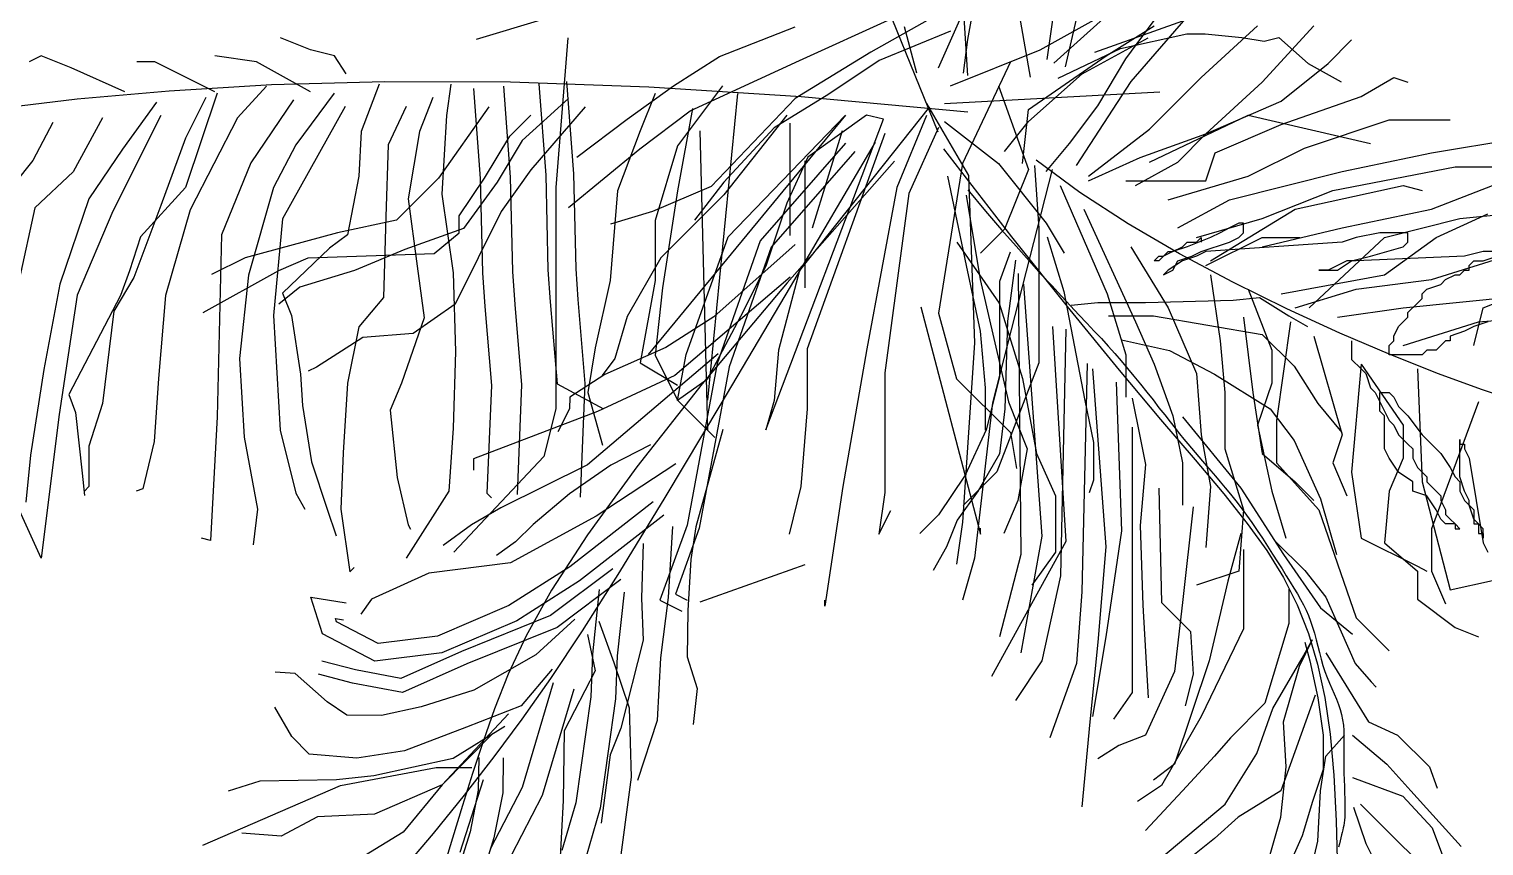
# Model space of a CAD drawing. Header units: millimetres. Extents: x 11966 to 133335, y 1756 to 88592.
# Drawn here: x 35657 to 38017, y 22601 to 23926 of the extents above; entities that cross this region are included whole.
import ezdxf

# ---------------------------------------------------------------- set-up
doc = ezdxf.new("R2010")
doc.units = ezdxf.units.MM

# ---------------------------------------------------------------- blocks, each defined once
blk = doc.blocks.new('A$C4FB75ABC')
at = {"color": 72}
for p, q in [((2.895, 2.333), (3.0976, 2.5149)), ((2.8572, 2.31), (2.8299, 2.4666)), ((2.1827, 2.4393), (1.9579, 2.3712)), ((2.7686, 2.4461), (2.755, 2.3712)), ((3.0123, 2.3401), (3.0962, 2.4544)), ((2.7073, 2.4121), (2.5983, 2.3508)), ((2.7083, 2.3255), (2.7471, 2.4129)), ((2.7559, 2.3132), (2.7489, 2.4244)), ((2.8844, 2.3387), (2.8963, 2.4222)), ((2.9619, 2.3506), (3.1289, 2.4102)), ((2.353, 2.344), (2.4757, 2.3917)), ((2.4825, 2.3372), (2.6324, 2.4053)), ((2.7277, 2.3849), (2.6119, 2.3372)), ((2.6324, 2.4053), (2.7073, 2.2214)), ((2.6732, 2.3168), (2.6528, 2.3917)), ((2.8733, 2.3546), (2.9607, 2.4032)), ((2.9142, 2.3268), (2.9321, 2.4043)), ((2.9801, 2.3449), (3.0578, 2.3935)), ((3.0207, 2.3031), (3.1093, 2.4053)), ((3.1344, 2.3096), (3.2259, 2.3934)), ((3.2335, 2.302), (3.3174, 2.3934)), ((1.6891, 2.3546), (1.6405, 2.3741)), ((2.1065, 2.3741), (2.087, 2.1315)), ((2.755, 2.3712), (2.7482, 2.3168)), ((2.9413, 2.3158), (3.0481, 2.3741)), ((3.0036, 2.3566), (3.111, 2.3804)), ((3.111, 2.3804), (3.1408, 2.3804)), ((3.1408, 2.3804), (3.2005, 2.3745)), ((3.2005, 2.3745), (3.2363, 2.3685)), ((3.2363, 2.3685), (3.2601, 2.3745)), ((3.2601, 2.3745), (3.3079, 2.3327)), ((3.3403, 2.3324), (3.3784, 2.3706)), ((1.2522, 2.3449), (1.2328, 2.3352)), ((1.3008, 2.3255), (1.2522, 2.3449)), ((1.6017, 2.3352), (1.5337, 2.3449)), ((1.7279, 2.3449), (1.6891, 2.3546)), ((1.7473, 2.3158), (1.7279, 2.3449)), ((2.2781, 2.2963), (2.353, 2.344)), ((2.3054, 2.2555), (2.4825, 2.3372)), ((2.5983, 2.3508), (2.4757, 2.2759)), ((2.6119, 2.3372), (2.5302, 2.2827)), ((2.7277, 2.2964), (2.8733, 2.3546)), ((2.8539, 2.2576), (2.9801, 2.3449)), ((2.9022, 2.3089), (3.0036, 2.3566)), ((2.9666, 2.2638), (3.0123, 2.3401)), ((1.3881, 2.2867), (1.3008, 2.3255)), ((1.4367, 2.3352), (1.4075, 2.3352)), ((1.5337, 2.2867), (1.4367, 2.3352)), ((1.6891, 2.2867), (1.6017, 2.3352)), ((2.8248, 2.3352), (2.7471, 2.1703)), ((2.8539, 2.2382), (2.9413, 2.3158)), ((3.264, 2.2715), (3.3403, 2.3324)), ((3.3079, 2.3327), (3.3615, 2.3029)), ((1.6258, 2.2976), (1.4598, 2.2878)), ((1.6179, 2.2954), (1.5705, 2.2443)), ((1.8099, 2.3026), (1.6258, 2.2976)), ((1.8004, 2.299), (1.7712, 2.2224)), ((2.0136, 2.3019), (1.8099, 2.3026)), ((1.9171, 2.299), (1.9098, 2.248)), ((1.9536, 2.2917), (1.9646, 2.1459)), ((2.0023, 2.2954), (2.0134, 2.1483)), ((2.2382, 2.2942), (2.0136, 2.3019)), ((2.0597, 2.2997), (2.0708, 2.1511)), ((2.1047, 2.3031), (2.1159, 2.1533)), ((2.2032, 2.2419), (2.2781, 2.2963)), ((2.4852, 2.2785), (2.2382, 2.2942)), ((2.3575, 2.296), (2.2846, 2.199)), ((2.8054, 2.2964), (2.8539, 2.1606)), ((2.9321, 2.167), (3.0207, 2.3031)), ((3.0505, 2.2257), (3.1344, 2.3096)), ((3.142, 2.2181), (3.2335, 2.302)), ((3.3937, 2.2791), (3.447, 2.3096)), ((3.447, 2.3096), (3.4699, 2.302)), ((1.3106, 2.2744), (1.1767, 2.2586)), ((1.4598, 2.2878), (1.3106, 2.2744)), ((1.4391, 2.2699), (1.3844, 2.1933)), ((1.5376, 2.2844), (1.4866, 2.1313)), ((1.5194, 2.2771), (1.4866, 2.2115)), ((1.6617, 2.2735), (1.5924, 2.1714)), ((1.7274, 2.2844), (1.6654, 2.2006)), ((1.8879, 2.2771), (1.8661, 2.2224)), ((2.1078, 2.2759), (2.0328, 2.2078)), ((2.2482, 2.2839), (2.2239, 2.2232)), ((2.3818, 2.2839), (2.3332, 1.7863)), ((2.4757, 2.2759), (2.3394, 2.1329)), ((2.5302, 2.2827), (2.4416, 2.2282)), ((2.7559, 2.2536), (2.4852, 2.2785)), ((2.6889, 2.2673), (2.7568, 2.1509)), ((2.718, 2.2673), (3.0675, 2.2867)), ((3.142, 2.2181), (3.264, 2.2715)), ((3.264, 2.2334), (3.3937, 2.2791)), ((1.3515, 2.2443), (1.3041, 2.1568)), ((1.4464, 2.2479), (1.3687, 2.0927)), ((1.5705, 2.2443), (1.4939, 2.0948)), ((1.7456, 2.2626), (1.6435, 2.0802)), ((1.8442, 2.2626), (1.815, 2.2006)), ((1.9783, 2.2623), (1.8966, 2.1465)), ((1.9098, 2.248), (1.9025, 2.1203)), ((2.0124, 2.2146), (2.0465, 2.2487)), ((2.135, 2.2623), (2.0465, 2.1602)), ((2.2236, 2.1942), (2.3054, 2.2555)), ((2.5574, 2.2487), (2.2372, 1.8605)), ((2.3089, 2.2596), (2.2846, 2.1261)), ((2.462, 2.2487), (2.3599, 2.1193)), ((2.3667, 2.0512), (2.5574, 2.2487)), ((2.6937, 2.2623), (2.4825, 1.9967)), ((2.5915, 2.2487), (2.4961, 2.1806)), ((2.6187, 2.2419), (2.5915, 2.2487)), ((2.6889, 2.2479), (2.6404, 2.1315)), ((2.8442, 2.1703), (2.8539, 2.2576)), ((2.9208, 2.2029), (2.9666, 2.2638)), ((3.0505, 2.1724), (3.2106, 2.2486)), ((3.2106, 2.2486), (3.4089, 2.2029)), ((1.2713, 2.237), (1.2384, 2.175)), ((1.7712, 2.2224), (1.7675, 2.1495)), ((1.8661, 2.2224), (1.8478, 2.113)), ((2.1214, 2.1806), (2.2032, 2.2419)), ((2.2239, 2.2232), (2.1875, 2.1261)), ((2.3211, 2.2232), (2.3332, 1.7378)), ((2.4416, 2.2282), (2.3599, 2.1397)), ((2.428, 1.738), (2.6187, 2.2419)), ((2.4668, 2.2354), (2.4668, 2.0533)), ((2.5518, 2.2232), (2.5032, 2.0655)), ((2.7083, 2.2285), (2.6598, 2.1218)), ((2.718, 2.2382), (2.8054, 2.1703)), ((2.8151, 2.1897), (2.8539, 2.2382)), ((2.9513, 2.1495), (3.0505, 2.2257)), ((3.1572, 2.1876), (3.264, 2.2334)), ((3.3021, 2.1952), (3.4394, 2.241)), ((3.4394, 2.241), (3.5385, 2.241)), ((1.4866, 2.2115), (1.4464, 2.1021)), ((1.6654, 2.2006), (1.6289, 2.1313)), ((1.815, 2.2006), (1.8113, 2.0838)), ((1.9715, 2.1465), (2.0124, 2.2146)), ((2.0328, 2.2078), (1.992, 2.1397)), ((2.2846, 2.199), (2.2482, 2.0776)), ((2.5572, 2.203), (2.4187, 2.0449)), ((2.6056, 2.2048), (2.4676, 1.9701)), ((2.6209, 2.2188), (2.4948, 1.8695)), ((2.8827, 2.1571), (2.9208, 2.2029)), ((3.0352, 2.18), (3.142, 2.2181)), ((3.0962, 2.1724), (3.142, 2.2181)), ((3.508, 2.1876), (3.6453, 2.2105)), ((1.2384, 2.175), (1.18, 2.1021)), ((1.3844, 2.1933), (1.3297, 2.113)), ((2.1078, 2.0989), (2.2236, 2.1942)), ((2.5724, 2.1897), (2.4365, 2.0345)), ((2.4961, 2.1806), (2.462, 2.1057)), ((2.6368, 2.1742), (2.4628, 1.9766)), ((2.4911, 2.1747), (2.4911, 1.9684)), ((2.7162, 2.1941), (2.8268, 2.0511)), ((2.9375, 2.1232), (2.8667, 2.1755)), ((2.9513, 2.1419), (3.0352, 2.18)), ((3.0276, 2.1343), (3.0962, 2.1724)), ((3.142, 2.1419), (3.1572, 2.1876)), ((3.2106, 2.1495), (3.3021, 2.1952)), ((3.3631, 2.1571), (3.508, 2.1876)), ((1.3041, 2.1568), (1.2421, 2.0984)), ((1.5924, 2.1714), (1.5449, 2.0547)), ((1.7675, 2.1495), (1.7493, 2.0547)), ((2.0465, 2.1602), (1.9988, 2.0921)), ((2.0134, 2.1483), (2.017, 1.9949)), ((2.0708, 2.1511), (2.0745, 1.9975)), ((2.1159, 2.1533), (2.1196, 1.9995)), ((2.7471, 2.1703), (2.7083, 1.9277)), ((2.7225, 2.1495), (2.753, 2.0047)), ((2.7568, 2.1509), (2.7666, 1.8792)), ((2.8927, 2.1606), (2.7957, 1.7822)), ((2.8054, 2.1703), (2.883, 2.0733)), ((2.8539, 2.1606), (2.8151, 2.0636)), ((2.864, 2.167), (2.8708, 2.0648)), ((3.081, 2.1114), (3.2106, 2.1495)), ((3.1801, 2.1114), (3.3631, 2.1571)), ((3.3479, 2.1266), (3.5462, 2.1648)), ((3.5462, 2.1648), (3.6377, 2.1648)), ((1.2522, 1.53), (0.9707, 2.1412)), ((1.4866, 2.1313), (1.4136, 2.051)), ((1.6289, 2.1313), (1.5887, 1.989)), ((1.8966, 2.1465), (1.8285, 2.0784)), ((1.9306, 2.0852), (1.9715, 2.1465)), ((1.992, 2.1397), (1.9375, 2.0648)), ((1.9646, 2.1459), (1.9682, 1.9927)), ((2.087, 2.1315), (2.087, 1.7725)), ((2.1875, 2.1261), (2.1754, 1.9805)), ((2.3394, 2.1329), (2.244, 2.0921)), ((2.2846, 2.1261), (2.2604, 1.9684)), ((2.3599, 2.1397), (2.3122, 2.0784)), ((2.6404, 2.1315), (2.5918, 1.8695)), ((2.7555, 2.1274), (2.7844, 2.0931)), ((2.9056, 2.1343), (2.9818, 1.9589)), ((3.0123, 2.1419), (3.142, 2.1419)), ((3.2335, 2.0809), (3.3479, 2.1266)), ((3.2869, 2.0961), (3.4623, 2.1343)), ((3.4623, 2.1343), (3.4928, 2.1266)), ((3.508, 2.0961), (3.6072, 2.1343)), ((1.3297, 2.113), (1.2822, 1.9744)), ((1.4464, 2.1021), (1.4026, 1.9854)), ((1.8478, 2.113), (1.8624, 2.0036)), ((1.9025, 2.1203), (1.9208, 1.9927)), ((2.3599, 2.1193), (2.2577, 2.0172)), ((2.462, 2.1057), (2.428, 2.0035)), ((2.6598, 2.1218), (2.6209, 1.8307)), ((2.753, 2.119), (2.7759, 1.9818)), ((3.0158, 2.0725), (2.9375, 2.1232)), ((3.0962, 2.0657), (3.1801, 2.1114)), ((1.2421, 2.0984), (1.2165, 1.9817)), ((1.3687, 2.0927), (1.3105, 1.9569)), ((1.4939, 2.0948), (1.4537, 1.9562)), ((1.6435, 2.0802), (1.6289, 1.9234)), ((1.8285, 2.0784), (1.7331, 2.058)), ((1.8113, 2.0838), (1.8077, 1.9526)), ((1.9988, 2.0921), (1.9238, 1.9422)), ((1.9306, 2.058), (1.9306, 2.0852)), ((2.244, 2.0921), (2.1759, 2.0716)), ((2.2482, 2.0776), (2.2482, 1.9805)), ((2.7844, 2.0931), (2.8104, 2.0628)), ((2.9437, 2.0961), (3.0276, 1.9132)), ((3.1267, 2.0504), (3.2335, 2.0809)), ((3.1496, 2.0123), (3.2869, 2.0961)), ((3.3631, 2.0657), (3.508, 2.0961)), ((3.4318, 2.0504), (3.5538, 2.0809)), ((3.5157, 2.0504), (3.5996, 2.0885)), ((3.5538, 2.0809), (3.6301, 2.0885)), ((1.5449, 2.0547), (1.5376, 1.7593)), ((1.7331, 2.058), (1.5832, 2.0172)), ((1.7493, 2.0547), (1.7201, 2.0328)), ((1.9375, 2.0648), (1.8421, 2.0308)), ((1.8898, 2.024), (1.9306, 2.058)), ((2.8151, 2.0636), (2.7763, 2.0248)), ((2.8104, 2.0628), (2.8339, 2.0359)), ((2.8708, 2.0648), (2.8708, 1.8469)), ((2.883, 2.0733), (2.9122, 2.0248)), ((3.0992, 2.0238), (3.0158, 2.0725)), ((3.1649, 2.058), (3.1496, 2.0504)), ((3.1801, 2.0657), (3.1649, 2.058)), ((3.1954, 2.0733), (3.1801, 2.0657)), ((3.203, 2.0733), (3.1954, 2.0733)), ((3.1954, 2.0504), (3.203, 2.058)), ((3.203, 2.058), (3.203, 2.0733)), ((3.2335, 2.0352), (3.3631, 2.0657)), ((3.4242, 2.058), (3.386, 2.0504)), ((3.4699, 2.058), (3.4242, 2.058)), ((3.4699, 2.0428), (3.4699, 2.058)), ((1.4136, 2.051), (1.3953, 1.9963)), ((1.7201, 2.0328), (1.6435, 1.9598)), ((1.8421, 2.0308), (1.7603, 1.9967)), ((2.2985, 1.8605), (2.3667, 2.0512)), ((2.4756, 2.0387), (2.3438, 1.9217)), ((2.4187, 2.0449), (2.3489, 1.8456)), ((2.4365, 2.0345), (2.3686, 1.8404)), ((2.7378, 2.0428), (2.8064, 1.9437)), ((2.8268, 2.0511), (2.9214, 1.9326)), ((2.8339, 2.0359), (2.8551, 2.0121)), ((2.8844, 2.0512), (2.9117, 1.9627)), ((3.02, 2.0352), (3.081, 1.9361)), ((3.1115, 2.0352), (3.0886, 2.0275)), ((3.0886, 2.0275), (3.1039, 2.0352)), ((3.1039, 2.0352), (3.1115, 2.0428)), ((3.1496, 2.0504), (3.1115, 2.0352)), ((3.1115, 2.0428), (3.1267, 2.0428)), ((3.1267, 2.0428), (3.1344, 2.0504)), ((3.1344, 2.0504), (3.1344, 2.0428)), ((3.1344, 2.0275), (3.1801, 2.0428)), ((3.142, 2.0047), (3.2335, 2.0504)), ((3.3631, 2.0428), (3.142, 2.0275)), ((3.1801, 2.0428), (3.1954, 2.0504)), ((3.2335, 2.0504), (3.2945, 2.0504)), ((3.3098, 1.9361), (3.4318, 2.0504)), ((3.386, 2.0504), (3.3631, 2.0428)), ((3.4089, 2.0199), (3.4623, 2.0352)), ((3.4318, 1.9894), (3.5157, 2.0504)), ((3.4623, 2.0352), (3.4699, 2.0428)), ((1.5832, 2.0172), (1.5287, 1.9899)), ((1.6377, 1.9967), (1.6854, 2.0172)), ((1.6854, 2.0172), (1.8898, 2.024)), ((2.2577, 2.0172), (2.2032, 1.9218)), ((2.8244, 2.0263), (2.8071, 1.979)), ((2.833, 2.0134), (2.8201, 1.9144)), ((2.8551, 2.0121), (2.8744, 1.9909)), ((3.0581, 2.0123), (3.0657, 2.0199)), ((3.0657, 2.0123), (3.0581, 2.0123)), ((3.0734, 2.0199), (3.0657, 2.0123)), ((3.0657, 2.0199), (3.0734, 2.0199)), ((3.0734, 2.0199), (3.081, 2.0275)), ((3.0886, 2.0275), (3.0734, 2.0199)), ((3.081, 2.0275), (3.0886, 2.0275)), ((3.1039, 2.0123), (3.081, 1.9971)), ((3.0886, 1.9971), (3.0962, 2.0123)), ((3.0962, 2.0123), (3.1191, 2.0199)), ((3.1858, 1.9776), (3.0992, 2.0238)), ((3.1267, 2.0199), (3.1039, 2.0123)), ((3.1191, 2.0199), (3.1344, 2.0275)), ((3.142, 2.0275), (3.1267, 2.0199)), ((3.3708, 2.0123), (3.3555, 2.0047)), ((3.3555, 1.9971), (3.3784, 2.0123)), ((3.386, 2.0123), (3.3708, 2.0123)), ((3.3784, 2.0123), (3.4089, 2.0199)), ((3.5614, 2.0199), (3.386, 2.0123)), ((3.508, 1.9818), (3.6529, 2.0275)), ((3.5919, 2.0275), (3.5614, 2.0199)), ((3.5691, 2.0047), (3.5767, 2.0123)), ((3.5767, 2.0123), (3.5919, 2.0123)), ((3.6453, 2.0275), (3.5919, 2.0275)), ((3.5919, 2.0123), (3.6148, 2.0199)), ((1.4026, 1.9854), (1.3698, 1.9307)), ((1.3953, 1.9963), (1.3807, 1.9562)), ((1.5151, 1.9286), (1.6377, 1.9967)), ((1.5887, 1.989), (1.5741, 1.8541)), ((1.7603, 1.9967), (1.6718, 1.9695)), ((1.8624, 2.0036), (1.8734, 1.9197)), ((1.9208, 1.9927), (1.9244, 1.865)), ((1.9682, 1.9927), (1.9719, 1.938)), ((2.017, 1.9949), (2.0206, 1.9417)), ((2.0745, 1.9975), (2.0779, 1.946)), ((2.1196, 1.9995), (2.1229, 1.9495)), ((2.4673, 1.986), (2.2802, 1.8264)), ((2.428, 2.0035), (2.3871, 1.9218)), ((2.4825, 1.9967), (2.4484, 1.8673)), ((2.753, 2.0047), (2.7759, 1.898)), ((2.8373, 1.9919), (2.8416, 1.5357)), ((2.8744, 1.9909), (2.8918, 1.9721)), ((3.081, 1.9971), (3.0734, 1.9894)), ((3.0734, 1.9894), (3.0886, 1.9971)), ((3.1496, 1.9894), (3.1649, 1.8827)), ((3.264, 1.9589), (3.4318, 1.9894)), ((3.3403, 1.9971), (3.325, 1.9971)), ((3.325, 1.9971), (3.3555, 1.9971)), ((3.3555, 2.0047), (3.3403, 1.9971)), ((3.5309, 1.9818), (3.5462, 1.9894)), ((3.5462, 1.9894), (3.5538, 1.9894)), ((3.5538, 1.9894), (3.5614, 1.9971)), ((3.5614, 1.9971), (3.5691, 1.9971)), ((3.5691, 1.9971), (3.5691, 2.0047)), ((1.2822, 1.9744), (1.2567, 1.8358)), ((1.6718, 1.9695), (1.6377, 1.9422)), ((1.6435, 1.9598), (1.6581, 1.9234)), ((2.1754, 1.9805), (2.1511, 1.8713)), ((2.2482, 1.9805), (2.2239, 1.847)), ((2.2604, 1.9684), (2.2482, 1.8591)), ((2.4628, 1.9766), (2.3249, 1.8127)), ((2.4676, 1.9701), (2.3552, 1.7802)), ((2.7759, 1.9818), (2.8217, 1.7836)), ((2.8071, 1.979), (2.8071, 1.9015)), ((2.8459, 1.9747), (2.876, 1.5659)), ((2.8918, 1.9721), (2.9078, 1.955)), ((2.9117, 1.9627), (2.9458, 1.7856)), ((3.2732, 1.9345), (3.1858, 1.9776)), ((3.2106, 1.9666), (3.2488, 1.8675)), ((3.2869, 1.9361), (3.386, 1.9666)), ((3.386, 1.9666), (3.508, 1.9818)), ((3.4928, 1.9589), (3.5004, 1.9666)), ((3.5004, 1.9666), (3.5233, 1.9742)), ((3.5233, 1.9742), (3.5309, 1.9818)), ((3.5919, 1.9361), (3.7063, 1.9818)), ((1.3105, 1.9569), (1.2814, 1.7628)), ((1.3807, 1.9562), (1.2968, 1.7957)), ((1.4537, 1.9562), (1.4428, 1.8213)), ((1.8077, 1.9526), (1.7675, 1.9051)), ((1.9238, 1.9422), (1.8557, 1.8946)), ((1.9719, 1.938), (1.9828, 1.8103)), ((2.0206, 1.9417), (2.0317, 1.8114)), ((2.0779, 1.946), (2.0893, 1.8127)), ((2.1229, 1.9495), (2.1345, 1.8136)), ((2.6792, 1.9375), (2.7763, 1.5688)), ((2.8064, 1.9437), (2.8446, 1.8217)), ((2.9078, 1.955), (2.9225, 1.9395)), ((2.9225, 1.9395), (2.9361, 1.925)), ((2.9234, 1.9402), (2.9664, 1.9445)), ((2.9664, 1.9445), (3.0439, 1.9445)), ((2.9818, 1.9589), (3.0123, 1.8599)), ((3.0439, 1.9445), (3.186, 1.9488)), ((3.081, 1.9361), (3.1267, 1.8294)), ((3.186, 1.9488), (3.2291, 1.9531)), ((3.2291, 1.9531), (3.2764, 1.923)), ((3.3555, 1.9208), (3.4623, 1.9361)), ((3.4623, 1.9361), (3.6911, 1.9589)), ((3.4699, 1.9285), (3.4852, 1.9437)), ((3.4852, 1.9437), (3.4928, 1.9513)), ((3.4928, 1.9513), (3.4928, 1.9589)), ((3.5767, 1.8751), (3.5919, 1.9361)), ((3.5843, 1.9132), (3.8665, 1.9361)), ((1.3698, 1.9307), (1.3515, 1.7811)), ((1.6289, 1.9234), (1.6398, 1.7374)), ((1.6581, 1.9234), (1.6727, 1.8285)), ((1.8734, 1.9197), (1.8369, 1.814)), ((2.2032, 1.9218), (2.1827, 1.8537)), ((2.3438, 1.9217), (2.2657, 1.8718)), ((2.3871, 1.9218), (2.3326, 1.8197)), ((2.7083, 1.9277), (2.7374, 1.821)), ((2.8201, 1.9144), (2.8158, 1.7724)), ((2.9214, 1.9326), (3.0014, 1.8351)), ((2.9361, 1.925), (2.9489, 1.9114)), ((2.9837, 1.923), (3.0569, 1.923)), ((3.0276, 1.9132), (3.0581, 1.8446)), ((3.0569, 1.923), (3.2334, 1.8929)), ((3.203, 1.9208), (3.2182, 1.7989)), ((3.2793, 1.9132), (3.2564, 1.7531)), ((3.3593, 1.8951), (3.2732, 1.9345)), ((3.2764, 1.923), (3.3066, 1.9058)), ((3.4547, 1.9056), (3.4623, 1.9132)), ((3.4623, 1.9132), (3.4699, 1.9208)), ((3.4623, 1.8751), (3.5843, 1.9132)), ((3.4699, 1.9208), (3.4699, 1.9285)), ((3.5996, 1.9132), (3.5767, 1.9056)), ((1.7675, 1.9051), (1.7493, 1.814)), ((1.8557, 1.8946), (1.7739, 1.8878)), ((2.7759, 1.898), (2.7836, 1.8065)), ((2.8071, 1.9015), (2.8071, 1.8241)), ((2.8933, 1.9058), (2.9148, 1.5573)), ((2.9148, 1.9015), (2.9062, 1.5013)), ((2.9489, 1.9114), (2.9609, 1.8985)), ((2.9609, 1.8985), (2.9724, 1.8861)), ((3.2334, 1.8929), (3.285, 1.8413)), ((3.3174, 1.8903), (3.3631, 1.7303)), ((3.4421, 1.8597), (3.3593, 1.8951)), ((3.447, 1.8903), (3.4547, 1.9056)), ((3.447, 1.8827), (3.447, 1.8903)), ((3.5614, 1.898), (3.5385, 1.8903)), ((3.5385, 1.8903), (3.5385, 1.8827)), ((3.5767, 1.9056), (3.5614, 1.898)), ((1.7739, 1.8878), (1.699, 1.8401)), ((1.9244, 1.865), (1.9208, 1.741)), ((2.1511, 1.8713), (2.1389, 1.7985)), ((2.2657, 1.8718), (2.167, 1.8279)), ((2.4484, 1.8673), (2.4416, 1.7856)), ((2.4948, 1.8695), (2.4948, 1.7725)), ((2.5918, 1.8695), (2.553, 1.6464)), ((2.7666, 1.8792), (2.7471, 1.5882)), ((2.9724, 1.8861), (2.9834, 1.874)), ((2.9834, 1.874), (2.994, 1.862)), ((3.0052, 1.8843), (3.0827, 1.8671)), ((3.0827, 1.8671), (3.1559, 1.8284)), ((3.1649, 1.8827), (3.1725, 1.7989)), ((3.2488, 1.8675), (3.2488, 1.8141)), ((3.3784, 1.8827), (3.3784, 1.8522)), ((3.4394, 1.8751), (3.447, 1.8827)), ((3.4394, 1.8599), (3.4394, 1.8751)), ((3.5004, 1.8675), (3.4928, 1.8599)), ((3.5157, 1.8675), (3.5004, 1.8675)), ((3.5233, 1.8751), (3.5157, 1.8675)), ((3.5309, 1.8827), (3.5233, 1.8751)), ((3.5385, 1.8827), (3.5309, 1.8827)), ((1.5741, 1.8541), (1.5814, 1.7264)), ((2.3505, 1.8613), (2.1386, 1.6813)), ((2.1827, 1.8537), (2.1623, 1.8265)), ((2.2239, 1.847), (2.2846, 1.8106)), ((2.2482, 1.8591), (2.2846, 1.7863)), ((2.2849, 1.7856), (2.2985, 1.8605)), ((2.3489, 1.8456), (2.3004, 1.5838)), ((2.8708, 1.8469), (2.8027, 1.6699)), ((2.9492, 1.8456), (2.9406, 1.4755)), ((2.994, 1.862), (3.0045, 1.8499)), ((3.0045, 1.8499), (3.0149, 1.8377)), ((3.0123, 1.8599), (3.0123, 1.7913)), ((3.0581, 1.8446), (3.0886, 1.7608)), ((3.285, 1.8413), (3.3238, 1.781)), ((3.3784, 1.8522), (3.3937, 1.837)), ((3.3937, 1.8446), (3.3784, 1.6693)), ((3.3937, 1.8446), (3.4623, 1.7455)), ((3.4928, 1.8599), (3.4394, 1.8599)), ((3.5192, 1.829), (3.4421, 1.8597)), ((1.2567, 1.8358), (1.2348, 1.6973)), ((1.4428, 1.8213), (1.4355, 1.7191)), ((1.6727, 1.8285), (1.6763, 1.7775)), ((1.699, 1.8401), (1.6854, 1.8333)), ((2.167, 1.8279), (2.1099, 1.791)), ((2.2802, 1.8264), (2.1549, 1.7678)), ((2.3326, 1.8197), (2.2849, 1.7856)), ((2.3686, 1.8404), (2.32, 1.5785)), ((2.6209, 1.8307), (2.6209, 1.6367)), ((2.7374, 1.821), (2.8248, 1.7337)), ((2.8071, 1.8241), (2.7856, 1.738)), ((2.8446, 1.8217), (2.8674, 1.6998)), ((2.9578, 1.837), (2.9794, 1.5486)), ((3.0014, 1.8351), (3.0686, 1.7552)), ((3.0149, 1.8377), (3.0253, 1.8251)), ((3.0253, 1.8251), (3.0358, 1.8122)), ((3.1267, 1.8294), (3.1344, 1.7303)), ((3.1559, 1.8284), (3.2463, 1.7724)), ((3.3937, 1.837), (3.4013, 1.8294)), ((3.4013, 1.8294), (3.4089, 1.8065)), ((3.4852, 1.837), (3.4928, 1.6541)), ((3.5892, 1.8034), (3.5192, 1.829)), ((1.2968, 1.7957), (1.3078, 1.7665)), ((1.7493, 1.814), (1.742, 1.7009)), ((1.8369, 1.814), (1.8186, 1.7702)), ((1.9828, 1.8103), (1.9755, 1.6352)), ((2.0317, 1.8114), (2.0243, 1.6332)), ((2.0893, 1.8127), (2.1647, 1.7725)), ((2.1345, 1.8136), (2.1268, 1.6289)), ((2.1389, 1.7985), (2.1632, 1.7135)), ((2.3249, 1.8127), (2.2184, 1.678)), ((2.7836, 1.8065), (2.7836, 1.7379)), ((2.9966, 1.8154), (3.0052, 1.5745)), ((3.0358, 1.8122), (3.0461, 1.7993)), ((3.0461, 1.7993), (3.0562, 1.7866)), ((3.1725, 1.7989), (3.1725, 1.7074)), ((3.2182, 1.7989), (3.2335, 1.6998)), ((3.2488, 1.8141), (3.2259, 1.7455)), ((3.4089, 1.8065), (3.4165, 1.7989)), ((3.4165, 1.7989), (3.4242, 1.7836)), ((3.4242, 1.7684), (3.4242, 1.7989)), ((3.4242, 1.7989), (3.4394, 1.7989)), ((3.4394, 1.7989), (3.447, 1.7913)), ((3.6527, 1.7828), (3.5892, 1.8034)), ((1.3515, 1.7811), (1.3297, 1.7118)), ((1.6763, 1.7775), (1.6909, 1.6863)), ((2.087, 1.7725), (2.0676, 1.6949)), ((2.1096, 1.7722), (2.0903, 1.7347)), ((2.1099, 1.791), (2.1096, 1.7722)), ((2.3552, 1.7802), (2.2641, 1.6283)), ((2.2846, 1.7863), (2.3453, 1.7256)), ((2.4416, 1.7856), (2.428, 1.738)), ((2.4948, 1.7725), (2.485, 1.6464)), ((2.7957, 1.7822), (2.7666, 1.53)), ((2.8158, 1.7724), (2.8071, 1.6993)), ((2.8217, 1.7836), (2.8522, 1.7074)), ((2.9458, 1.7856), (2.9594, 1.7175)), ((3.0224, 1.7896), (3.0353, 1.7251)), ((3.0562, 1.7866), (3.0659, 1.7741)), ((3.0659, 1.7741), (3.0752, 1.7623)), ((3.2463, 1.7724), (3.285, 1.7208)), ((3.3238, 1.781), (3.3625, 1.7337)), ((3.4242, 1.7836), (3.4318, 1.7684)), ((3.447, 1.7913), (3.4547, 1.776)), ((3.4547, 1.776), (3.4699, 1.7608)), ((3.5843, 1.7836), (3.508, 1.5778)), ((1.2814, 1.7628), (1.2522, 1.53)), ((1.3078, 1.7665), (1.3187, 1.6681)), ((1.5376, 1.7593), (1.5267, 1.5587)), ((1.8186, 1.7702), (1.8296, 1.6608)), ((2.1549, 1.7678), (1.9538, 1.6913)), ((3.0686, 1.7552), (3.1246, 1.6894)), ((3.0752, 1.7623), (3.084, 1.7511)), ((3.084, 1.7511), (3.0921, 1.7408)), ((3.0886, 1.7608), (3.1039, 1.6845)), ((3.1042, 1.7595), (3.1989, 1.6433)), ((3.2564, 1.7531), (3.2564, 1.6845)), ((3.4318, 1.7608), (3.4242, 1.7684)), ((3.4318, 1.7684), (3.4394, 1.7531)), ((3.4318, 1.7074), (3.4318, 1.7608)), ((3.4394, 1.7531), (3.447, 1.7455)), ((3.4699, 1.7608), (3.4928, 1.7303)), ((1.5814, 1.7264), (1.6033, 1.6097)), ((1.6398, 1.7374), (1.6654, 1.6352)), ((1.9208, 1.741), (1.9135, 1.6389)), ((2.3582, 1.7386), (2.3145, 1.5808)), ((2.7856, 1.738), (2.7512, 1.6648)), ((2.8248, 1.7337), (2.8345, 1.6755)), ((3.0224, 1.7423), (3.0224, 1.312)), ((3.0353, 1.7251), (3.0439, 1.682)), ((3.0921, 1.7408), (3.0994, 1.7316)), ((3.0994, 1.7316), (3.1062, 1.7232)), ((3.1062, 1.7232), (3.1126, 1.7155)), ((3.1344, 1.7303), (3.1496, 1.6464)), ((3.2259, 1.7455), (3.2488, 1.6388)), ((3.3631, 1.7303), (3.3479, 1.6845)), ((3.447, 1.7455), (3.4547, 1.7303)), ((3.4547, 1.7303), (3.4699, 1.715)), ((3.4623, 1.7455), (3.4623, 1.6922)), ((3.4928, 1.7303), (3.508, 1.715)), ((1.3297, 1.7118), (1.3297, 1.6462)), ((1.4355, 1.7191), (1.4172, 1.6425)), ((1.742, 1.7009), (1.7383, 1.6097)), ((2.2409, 1.7138), (2.1763, 1.6807)), ((2.8522, 1.7074), (2.8369, 1.6236)), ((2.8674, 1.6998), (2.8979, 1.6312)), ((2.9594, 1.7175), (2.9594, 1.6563)), ((3.1126, 1.7155), (3.1186, 1.7083)), ((3.1186, 1.7083), (3.1246, 1.7013)), ((3.1246, 1.7013), (3.1305, 1.6944)), ((3.1725, 1.7074), (3.203, 1.6083)), ((3.2335, 1.6998), (3.2869, 1.6541)), ((3.285, 1.7208), (3.3281, 1.6261)), ((3.4394, 1.6922), (3.4318, 1.7074)), ((3.4699, 1.715), (3.4775, 1.7074)), ((3.4775, 1.7074), (3.4775, 1.6922)), ((3.508, 1.715), (3.5233, 1.6998)), ((3.5233, 1.6998), (3.5385, 1.6769)), ((3.5538, 1.7227), (3.5538, 1.715)), ((3.5538, 1.6617), (3.5538, 1.7227)), ((3.5538, 1.715), (3.5614, 1.715)), ((3.5614, 1.715), (3.5614, 1.7074)), ((3.5614, 1.7074), (3.5691, 1.6922)), ((1.2348, 1.6973), (1.2275, 1.6207)), ((1.6909, 1.6863), (1.7164, 1.6097)), ((2.0676, 1.6949), (1.922, 1.5397)), ((1.9538, 1.6913), (1.9536, 1.6725)), ((2.1386, 1.6813), (1.998, 1.6115)), ((2.1763, 1.6807), (2.1096, 1.6345)), ((2.2184, 1.678), (2.1385, 1.568)), ((2.2819, 1.6831), (2.1525, 1.5981)), ((2.8071, 1.6993), (2.7727, 1.639)), ((3.0439, 1.682), (3.0353, 1.5831)), ((3.1039, 1.6845), (3.1039, 1.6159)), ((3.1246, 1.6894), (3.1709, 1.6342)), ((3.1305, 1.6944), (3.1367, 1.6873)), ((3.1367, 1.6873), (3.1432, 1.6798)), ((3.1432, 1.6798), (3.1502, 1.6718)), ((3.2564, 1.6845), (3.325, 1.6083)), ((3.3479, 1.6845), (3.3708, 1.6312)), ((3.4547, 1.6693), (3.4394, 1.6922)), ((3.4623, 1.6922), (3.4394, 1.6388)), ((3.4775, 1.6922), (3.4852, 1.6769)), ((3.4852, 1.6769), (3.4928, 1.6693)), ((3.5385, 1.6769), (3.5462, 1.6617)), ((3.5691, 1.6922), (3.5919, 1.555)), ((1.3187, 1.6681), (1.3224, 1.6316)), ((1.8296, 1.6608), (1.8478, 1.5842)), ((2.7512, 1.6648), (2.7081, 1.6003)), ((2.8027, 1.6699), (2.7482, 1.6154)), ((2.9594, 1.6563), (2.9526, 1.6358)), ((3.1502, 1.6718), (3.1576, 1.6632)), ((3.1576, 1.6632), (3.1654, 1.654)), ((3.1654, 1.654), (3.1735, 1.6443)), ((3.2869, 1.6541), (3.3174, 1.6236)), ((3.3784, 1.6693), (3.3937, 1.5626)), ((3.4775, 1.6541), (3.4547, 1.6693)), ((3.4775, 1.6388), (3.4775, 1.6541)), ((3.4928, 1.6693), (3.5004, 1.6617)), ((3.4928, 1.6541), (3.5385, 1.4787)), ((3.5004, 1.6617), (3.5004, 1.6541)), ((3.5004, 1.6541), (3.5157, 1.6388)), ((3.5462, 1.6617), (3.5538, 1.6541)), ((3.5614, 1.6388), (3.5538, 1.6617)), ((3.5538, 1.6541), (3.5538, 1.6388)), ((1.3297, 1.6462), (1.3224, 1.6389)), ((1.4172, 1.6425), (1.4063, 1.6389)), ((1.6654, 1.6352), (1.68, 1.6097)), ((1.9135, 1.6389), (1.8444, 1.53)), ((1.9755, 1.6352), (1.9828, 1.628)), ((2.1096, 1.6345), (2.0504, 1.5844)), ((2.485, 1.6464), (2.4656, 1.5688)), ((2.553, 1.6464), (2.5239, 1.4523)), ((2.6209, 1.6367), (2.6112, 1.5688)), ((2.7727, 1.639), (2.7383, 1.5917)), ((2.8979, 1.6312), (2.8979, 1.5397)), ((3.0655, 1.6433), (3.0698, 1.4583)), ((3.1496, 1.6464), (3.142, 1.5473)), ((3.1709, 1.6342), (3.2091, 1.5863)), ((3.1735, 1.6443), (3.1819, 1.634)), ((3.1819, 1.634), (3.1904, 1.6232)), ((3.1989, 1.6433), (3.2678, 1.5357)), ((3.2488, 1.6388), (3.2716, 1.5626)), ((3.4394, 1.6388), (3.4318, 1.555)), ((3.5004, 1.6312), (3.4775, 1.6388)), ((3.5157, 1.6083), (3.5004, 1.6312)), ((3.5157, 1.6388), (3.5233, 1.6312)), ((3.5233, 1.6312), (3.5233, 1.6236)), ((3.5538, 1.6388), (3.5614, 1.6236)), ((3.5691, 1.6236), (3.5614, 1.6388)), ((1.6033, 1.6097), (1.596, 1.5514)), ((1.7164, 1.6097), (1.731, 1.566)), ((1.7383, 1.6097), (1.7529, 1.5076)), ((1.998, 1.6115), (1.9504, 1.5839)), ((2.2452, 1.6213), (2.1098, 1.5157)), ((2.2641, 1.6283), (2.1904, 1.5079)), ((2.6112, 1.5688), (2.6307, 1.6076)), ((2.8369, 1.6236), (2.8141, 1.5702)), ((3.1214, 1.6132), (3.1042, 1.4583)), ((3.1904, 1.6232), (3.1991, 1.6119)), ((3.203, 1.6083), (3.1954, 1.5092)), ((3.1991, 1.6119), (3.2078, 1.6)), ((3.325, 1.6083), (3.386, 1.433)), ((3.3281, 1.6261), (3.3539, 1.5357)), ((3.5233, 1.5931), (3.5157, 1.6083)), ((3.5233, 1.6236), (3.5309, 1.6083)), ((3.5309, 1.6083), (3.5309, 1.6007)), ((3.5614, 1.6236), (3.5691, 1.6159)), ((3.5691, 1.6159), (3.5691, 1.6236)), ((3.5691, 1.6159), (3.5767, 1.6083)), ((3.5767, 1.5931), (3.5691, 1.6159)), ((3.5767, 1.6083), (3.5767, 1.5855)), ((1.8478, 1.5842), (1.8515, 1.5769)), ((1.9504, 1.5839), (1.9047, 1.5506)), ((2.1525, 1.5981), (2.0137, 1.5227)), ((2.0504, 1.5844), (2.0217, 1.5565)), ((2.2623, 1.5995), (2.1258, 1.493)), ((2.3004, 1.5838), (2.256, 1.4617)), ((2.7081, 1.6003), (2.678, 1.5702)), ((2.7383, 1.5917), (2.721, 1.5486)), ((2.7471, 1.5882), (2.7374, 1.5203)), ((3.0353, 1.5831), (3.0396, 1.454)), ((3.2078, 1.6), (3.2166, 1.5877)), ((3.2091, 1.5863), (3.241, 1.5422)), ((3.2166, 1.5877), (3.2252, 1.575)), ((3.5309, 1.5855), (3.5233, 1.5931)), ((3.5309, 1.6007), (3.5385, 1.5931)), ((3.5462, 1.5855), (3.5309, 1.5855)), ((3.5385, 1.5931), (3.5462, 1.5855)), ((3.5462, 1.5855), (3.5462, 1.5778)), ((3.5538, 1.5778), (3.5462, 1.5855)), ((3.5843, 1.5855), (3.5767, 1.5931)), ((3.5767, 1.5855), (3.5843, 1.5855)), ((3.5843, 1.5855), (3.5843, 1.5702)), ((3.5919, 1.5778), (3.5843, 1.5855)), ((1.5267, 1.5587), (1.5121, 1.5623)), ((2.1385, 1.568), (2.0803, 1.4783)), ((2.2767, 1.5813), (2.2695, 1.4664)), ((2.32, 1.5785), (2.2812, 1.4717)), ((2.3145, 1.5808), (2.3062, 1.5281)), ((2.7763, 1.5688), (2.7763, 1.5785)), ((2.876, 1.5659), (2.8416, 1.3765)), ((3.0052, 1.5745), (2.9794, 1.4023)), ((3.1989, 1.5702), (3.1774, 1.4927)), ((3.2252, 1.575), (3.2338, 1.5622)), ((3.2338, 1.5622), (3.2421, 1.5493)), ((3.3937, 1.5626), (3.4852, 1.5168)), ((3.508, 1.5778), (3.508, 1.5092)), ((3.5462, 1.5778), (3.5538, 1.5778)), ((3.5843, 1.5702), (3.5919, 1.5702)), ((3.5919, 1.5626), (3.5919, 1.5778)), ((3.5919, 1.5702), (3.5919, 1.5626)), ((2.0217, 1.5565), (1.9912, 1.5343)), ((2.2292, 1.5537), (2.2261, 1.4651)), ((2.721, 1.5486), (2.6995, 1.5099)), ((2.9148, 1.5573), (2.7942, 1.3378)), ((2.8416, 1.5357), (2.8071, 1.4023)), ((2.8979, 1.5397), (2.8598, 1.4864)), ((2.9794, 1.5486), (2.9664, 1.3937)), ((3.2032, 1.5443), (3.2032, 1.4152)), ((3.241, 1.5422), (3.2678, 1.4987)), ((3.2421, 1.5493), (3.2503, 1.5367)), ((3.2503, 1.5367), (3.258, 1.5243)), ((3.2549, 1.5573), (3.3023, 1.5099)), ((3.2678, 1.5357), (3.3281, 1.4497)), ((3.4318, 1.555), (3.4852, 1.5092)), ((3.5919, 1.555), (3.5996, 1.5397)), ((1.7529, 1.5076), (1.7602, 1.5149)), ((2.0137, 1.5227), (1.8814, 1.5056)), ((2.1098, 1.5157), (2.0109, 1.453)), ((2.1796, 1.5129), (2.0785, 1.437)), ((2.3062, 1.5281), (2.3013, 1.4452)), ((2.4911, 1.5193), (2.3211, 1.4586)), ((2.7666, 1.53), (2.7471, 1.462)), ((3.258, 1.5243), (3.2655, 1.5125)), ((3.2655, 1.5125), (3.2724, 1.5013)), ((3.4852, 1.5168), (3.5004, 1.5092)), ((1.8814, 1.5056), (1.7884, 1.4636)), ((2.1258, 1.493), (2.0238, 1.4284)), ((2.1927, 1.4954), (2.0894, 1.4177)), ((2.1904, 1.5079), (2.1298, 1.4122)), ((2.9062, 1.5013), (2.876, 1.3636)), ((3.1954, 1.5092), (3.1267, 1.4864)), ((3.1774, 1.4927), (3.1473, 1.3636)), ((3.2678, 1.4987), (3.2902, 1.4543)), ((3.2724, 1.5013), (3.2789, 1.491)), ((3.2789, 1.491), (3.2849, 1.4813)), ((3.3023, 1.5099), (3.3367, 1.4669)), ((3.4852, 1.5092), (3.4852, 1.4635)), ((3.508, 1.5092), (3.5309, 1.4559)), ((3.5385, 1.4787), (3.6072, 1.494)), ((1.7084, 1.4073), (1.6895, 1.4666)), ((1.6895, 1.4666), (1.747, 1.4576)), ((1.7884, 1.4636), (1.7711, 1.4393)), ((2.0803, 1.4783), (2.039, 1.4043)), ((2.1578, 1.4791), (2.1468, 1.3743)), ((2.1979, 1.4749), (2.187, 1.3714)), ((2.2261, 1.4651), (2.2289, 1.3972)), ((2.2695, 1.4664), (2.2568, 1.3685)), ((2.2812, 1.4717), (2.3006, 1.462)), ((2.9406, 1.4755), (2.932, 1.3593)), ((3.2764, 1.4798), (3.2764, 1.4239)), ((3.2849, 1.4813), (3.2904, 1.4721)), ((3.2904, 1.4721), (3.2955, 1.4632)), ((3.3367, 1.4669), (3.3841, 1.3593)), ((2.0109, 1.453), (1.8951, 1.4036)), ((2.256, 1.4617), (2.2916, 1.4439)), ((2.3013, 1.4452), (2.3002, 1.3698)), ((2.5239, 1.4523), (2.5239, 1.462)), ((3.0396, 1.454), (3.0483, 1.3034)), ((3.0698, 1.4583), (3.1171, 1.4109)), ((3.1042, 1.4583), (3.0913, 1.3464)), ((3.2902, 1.4543), (3.3086, 1.4079)), ((3.2955, 1.4632), (3.3002, 1.4545)), ((3.3002, 1.4545), (3.3045, 1.4458)), ((3.3045, 1.4458), (3.3084, 1.437)), ((3.3281, 1.4497), (3.3798, 1.4066)), ((3.4852, 1.4635), (3.5462, 1.4178)), ((1.7313, 1.4266), (1.7295, 1.4323)), ((1.7295, 1.4323), (1.7427, 1.4302)), ((1.7987, 1.3918), (1.7313, 1.4266)), ((2.0238, 1.4284), (1.9024, 1.3766)), ((2.0785, 1.437), (1.9344, 1.3786)), ((2.0894, 1.4177), (1.9429, 1.3584)), ((2.1181, 1.4308), (2.055, 1.3732)), ((2.1569, 1.4277), (2.1816, 1.3609)), ((3.2764, 1.4239), (3.2377, 1.2948)), ((3.3084, 1.437), (3.3119, 1.4278)), ((3.3119, 1.4278), (3.3151, 1.4181)), ((3.3151, 1.4181), (3.3181, 1.4081)), ((3.386, 1.433), (3.4394, 1.3796)), ((3.5462, 1.4178), (3.5843, 1.4025)), ((1.7936, 1.3632), (1.7084, 1.4073)), ((1.8951, 1.4036), (1.7987, 1.3918)), ((2.039, 1.4043), (2.0098, 1.3416)), ((2.1298, 1.4122), (2.0784, 1.3347)), ((2.1385, 1.406), (2.1509, 1.3473)), ((2.2289, 1.3972), (2.1929, 1.2544)), ((2.9664, 1.3937), (2.9535, 1.2646)), ((2.9794, 1.4023), (2.9578, 1.2732)), ((3.1171, 1.4109), (3.1214, 1.3421)), ((3.2032, 1.4152), (3.1344, 1.2732)), ((3.2937, 1.355), (3.3152, 1.398)), ((3.298, 1.3679), (3.3152, 1.398)), ((3.3023, 1.3937), (3.3109, 1.3636)), ((3.3086, 1.4079), (3.3233, 1.3583)), ((3.3181, 1.4081), (3.3209, 1.3978)), ((3.3209, 1.3978), (3.3236, 1.3873)), ((1.9024, 1.3766), (1.7936, 1.3632)), ((1.9344, 1.3786), (1.8357, 1.3347)), ((2.055, 1.3732), (1.9542, 1.3161)), ((2.1468, 1.3743), (2.1439, 1.3053)), ((2.187, 1.3714), (2.1842, 1.3016)), ((2.3002, 1.3698), (2.3165, 1.3187)), ((3.3236, 1.3873), (3.3263, 1.3768)), ((3.3263, 1.3768), (3.3291, 1.3664)), ((3.3367, 1.3765), (3.4056, 1.2646)), ((1.7623, 1.3489), (1.7078, 1.3628)), ((1.8357, 1.3347), (1.7623, 1.3489)), ((1.9429, 1.3584), (1.8383, 1.3119)), ((2.0811, 1.3502), (2.0312, 1.2905)), ((2.1509, 1.3473), (2.1005, 1.25)), ((2.1816, 1.3609), (2.2062, 1.287)), ((2.2568, 1.3685), (2.2516, 1.2668)), ((2.876, 1.3636), (2.833, 1.2991)), ((2.932, 1.3593), (2.889, 1.2388)), ((3.0913, 1.3464), (3.0439, 1.2431)), ((3.1473, 1.3636), (3.0913, 1.1958)), ((3.2506, 1.2861), (3.298, 1.3679)), ((3.2678, 1.2646), (3.2937, 1.355)), ((3.3109, 1.3636), (3.3238, 1.3034)), ((3.3233, 1.3583), (3.3348, 1.3042)), ((3.3291, 1.3664), (3.332, 1.3561)), ((3.332, 1.3561), (3.3352, 1.3462)), ((3.3352, 1.3462), (3.3388, 1.3366)), ((3.3841, 1.3593), (3.4099, 1.3292)), ((1.6641, 1.3427), (1.6321, 1.345)), ((1.7163, 1.2967), (1.6641, 1.3427)), ((1.7575, 1.3275), (1.7024, 1.3416)), ((1.8383, 1.3119), (1.7575, 1.3275)), ((2.0098, 1.3416), (1.9878, 1.2857)), ((2.0784, 1.3347), (2.0319, 1.2687)), ((2.0829, 1.3276), (2.0324, 1.158)), ((3.1214, 1.3421), (3.1085, 1.2905)), ((3.3388, 1.3366), (3.3425, 1.3274)), ((3.3425, 1.3274), (3.3463, 1.3185)), ((3.4099, 1.3292), (3.4185, 1.3206)), ((1.9542, 1.3161), (1.869, 1.289)), ((2.1165, 1.3176), (2.065, 1.1449)), ((2.1439, 1.3053), (2.1195, 1.1332)), ((2.1842, 1.3016), (2.1591, 1.1247)), ((2.3165, 1.3187), (2.31, 1.2603)), ((3.0224, 1.312), (2.9923, 1.2689)), ((3.3195, 1.3077), (3.2635, 1.1527)), ((3.3238, 1.3034), (3.3324, 1.2431)), ((3.3348, 1.3042), (3.3434, 1.2446)), ((3.3463, 1.3185), (3.3501, 1.3098)), ((3.3501, 1.3098), (3.3537, 1.3013)), ((3.3537, 1.3013), (3.357, 1.2929)), ((1.6589, 1.2409), (1.6313, 1.2885)), ((1.7481, 1.2755), (1.7163, 1.2967)), ((1.8046, 1.2748), (1.7481, 1.2755)), ((1.869, 1.289), (1.8046, 1.2748)), ((2.0103, 1.2776), (1.903, 1.1622)), ((2.0312, 1.2905), (1.9421, 1.2559)), ((1.9878, 1.2857), (1.9691, 1.2327)), ((2.2062, 1.287), (2.2097, 1.1745)), ((3.2377, 1.2948), (3.1817, 1.2388)), ((3.2248, 1.213), (3.2506, 1.2861)), ((3.357, 1.2929), (3.3598, 1.2846)), ((3.3598, 1.2846), (3.3622, 1.2762)), ((3.3622, 1.2762), (3.3639, 1.2677)), ((1.9421, 1.2559), (1.8416, 1.2177)), ((2.0043, 1.257), (1.9206, 1.2053)), ((2.0319, 1.2687), (1.9864, 1.2075)), ((2.1929, 1.2544), (2.1754, 1.2112)), ((2.2516, 1.2668), (2.22, 1.1691)), ((2.9535, 1.2646), (2.9406, 1.1269)), ((3.1344, 1.2732), (3.0698, 1.1614)), ((3.2721, 1.1915), (3.2678, 1.2646)), ((3.3639, 1.2677), (3.365, 1.2592)), ((3.365, 1.2592), (3.3657, 1.2504)), ((3.4056, 1.2646), (3.453, 1.2431)), ((1.6868, 1.2123), (1.6589, 1.2409)), ((1.9834, 1.244), (1.903, 1.1622)), ((1.9691, 1.2327), (1.952, 1.1808)), ((2.1005, 1.25), (2.0989, 1.1369)), ((3.0439, 1.2431), (3.0009, 1.2259)), ((3.1817, 1.2388), (3.1559, 1.2087)), ((3.3324, 1.2431), (3.3324, 1.1872)), ((3.3367, 1.2087), (3.3669, 1.2431)), ((3.3434, 1.2446), (3.3495, 1.1781)), ((3.3657, 1.2504), (3.366, 1.2415)), ((3.366, 1.2415), (3.366, 1.2322)), ((3.366, 1.2322), (3.366, 1.2227)), ((3.3798, 1.2431), (3.4357, 1.1958)), ((3.453, 1.2431), (3.5046, 1.1915)), ((1.7641, 1.2056), (1.6868, 1.2123)), ((1.8416, 1.2177), (1.7641, 1.2056)), ((1.9206, 1.2053), (1.792, 1.1769)), ((1.9864, 1.2075), (1.9386, 1.1458)), ((1.9621, 1.2066), (1.9614, 1.1536)), ((2.0017, 1.2061), (2.001, 1.1495)), ((2.1754, 1.2112), (2.1606, 1.1002)), ((3.0009, 1.2259), (2.9664, 1.2044)), ((3.1559, 1.2087), (3.1042, 1.1527)), ((3.1731, 1.1312), (3.2248, 1.213)), ((3.3281, 1.1527), (3.3367, 1.2087)), ((3.366, 1.2227), (3.3658, 1.2129)), ((3.3658, 1.2129), (3.3658, 1.2027)), ((1.7376, 1.1613), (1.8929, 1.1904)), ((1.8929, 1.1904), (1.9511, 1.1904)), ((1.952, 1.1808), (1.9358, 1.129)), ((3.0913, 1.1958), (3.0569, 1.17)), ((3.2635, 1.1097), (3.2721, 1.1915)), ((3.3324, 1.1872), (3.3152, 1.1355)), ((3.3658, 1.2027), (3.3658, 1.1921)), ((3.3658, 1.1921), (3.366, 1.1812)), ((3.366, 1.1812), (3.3663, 1.1704)), ((3.4357, 1.1958), (3.4745, 1.1527)), ((3.5046, 1.1915), (3.5175, 1.1571)), ((1.5143, 1.0642), (1.7376, 1.1613)), ((1.607, 1.1681), (1.5558, 1.1518)), ((1.7315, 1.1702), (1.607, 1.1681)), ((1.792, 1.1769), (1.7315, 1.1702)), ((1.903, 1.1622), (1.793, 1.1147)), ((1.903, 1.1622), (1.8397, 1.0857)), ((1.9692, 1.1707), (1.9317, 1.0524)), ((2.0324, 1.158), (1.9806, 1.0581)), ((2.2097, 1.1745), (2.1886, 1.0162)), ((3.0698, 1.1614), (3.031, 1.1355)), ((3.3495, 1.1781), (3.3535, 1.1037)), ((3.3663, 1.1704), (3.3667, 1.1597)), ((3.3667, 1.1597), (3.367, 1.1494)), ((3.3798, 1.1743), (3.4616, 1.1441)), ((1.9386, 1.1458), (1.8882, 1.0835)), ((1.9614, 1.1536), (1.9482, 1.0859)), ((2.001, 1.1495), (1.9867, 1.0762)), ((2.065, 1.1449), (2.0146, 1.0475)), ((2.0989, 1.1369), (2.0937, 1.0351)), ((2.1195, 1.1332), (2.0972, 1.056)), ((3.1042, 1.1527), (3.0439, 1.0882)), ((3.2635, 1.1527), (3.1946, 1.1097)), ((3.3152, 1.1355), (3.298, 1.0796)), ((3.3238, 1.071), (3.3281, 1.1527)), ((3.367, 1.1494), (3.3673, 1.1397)), ((3.3673, 1.1397), (3.3675, 1.1308)), ((3.4616, 1.1441), (3.5089, 1.0925)), ((3.4745, 1.1527), (3.5563, 1.0624)), ((1.7005, 1.1103), (1.6416, 1.079)), ((1.793, 1.1147), (1.7005, 1.1103)), ((1.9358, 1.129), (1.9198, 1.076)), ((2.1591, 1.1247), (2.1353, 1.0421)), ((3.0655, 1.0409), (3.1731, 1.1312)), ((3.1946, 1.1097), (3.1559, 1.0753)), ((3.2463, 1.0495), (3.2635, 1.1097)), ((3.3672, 1.1101), (3.3668, 1.1051)), ((3.3675, 1.116), (3.3672, 1.1101)), ((3.3675, 1.1308), (3.3676, 1.1228)), ((3.3676, 1.1228), (3.3675, 1.116)), ((3.3816, 1.1261), (3.4013, 1.0669)), ((3.3927, 1.1312), (3.44, 1.0839)), ((1.9482, 1.0859), (1.9278, 1.0204)), ((3.3535, 1.1037), (3.3557, 1.0207)), ((3.364, 1.0891), (3.3631, 1.0852)), ((3.3649, 1.0928), (3.364, 1.0891)), ((3.3657, 1.0966), (3.3649, 1.0928)), ((3.3663, 1.1006), (3.3657, 1.0966)), ((3.3668, 1.1051), (3.3663, 1.1006)), ((3.5089, 1.0925), (3.5477, 0.9892)), ((1.6416, 1.079), (1.5775, 1.0837)), ((1.8397, 1.0857), (1.7769, 1.047)), ((1.8882, 1.0835), (1.8359, 1.0215)), ((1.9198, 1.076), (1.903, 1.0206)), ((1.9867, 1.0762), (1.965, 1.0067)), ((3.1559, 1.0753), (3.1128, 1.0409)), ((3.298, 1.0796), (3.2807, 1.0409)), ((3.3109, 1.015), (3.3238, 1.071)), ((3.3586, 1.0667), (3.3574, 1.0614)), ((3.3598, 1.0717), (3.3586, 1.0667)), ((3.3609, 1.0765), (3.3598, 1.0717)), ((3.362, 1.081), (3.3609, 1.0765)), ((3.3631, 1.0852), (3.362, 1.081)), ((3.4013, 1.0669), (3.4121, 1.0454)), ((3.44, 1.0839), (3.4917, 1.0323))]:
    blk.add_line(p, q, dxfattribs=at)

msp = doc.modelspace()

# ---------------------------------------------------------------- block references
at = {"xscale": 1000, "yscale": 1000, "zscale": 1000}
msp.add_blockref('A$C4FB75ABC', (34424.1, 21537.3), dxfattribs=at)

doc.saveas('drawing.dxf')
